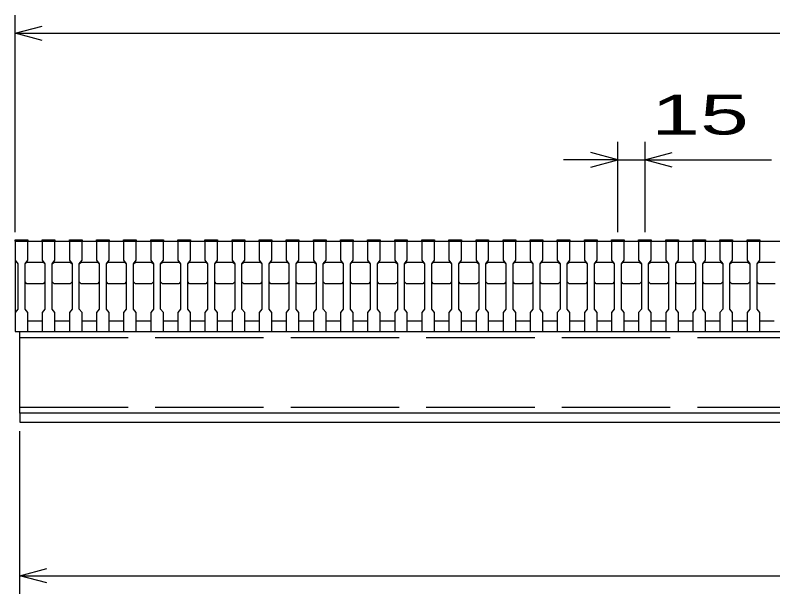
# Model space of a CAD drawing. Units: millimetres, scale not verified. Extents: x -1820 to 1736, y -1282 to 1048.
# Drawn here: x -1414 to -994.8, y -732.5 to -412.5 of the extents above; entities that cross this region are included whole.
import ezdxf
from ezdxf.enums import TextEntityAlignment as Align

# ---------------------------------------------------------------- set-up
doc = ezdxf.new("R2010")
doc.units = ezdxf.units.MM
doc.header["$LTSCALE"] = 10
doc.linetypes.add('DASHED', pattern=[7.5, 6, -1.5])
doc.layers.add('16', color=3, linetype='Continuous', lineweight=25)
doc.layers.add('22', color=4, linetype='Continuous', lineweight=25)
doc.styles.add('ベクトル', font='')
doc.styles.get('ベクトル').set_extended_font_data('ベクトル')

msp = doc.modelspace()

# ---------------------------------------------------------------- linework, layer by layer
at = {"layer": '16'}
for p, q in [((-1414, -537.5), (-1414, -536.8)), ((-1414, -536.8), (-1407, -536.8)), ((-1414, -537.5), (-1414, -548)), ((-1407, -537.5), (-1414, -537.5)), ((-1414, -537.5), (-1414, -581.5)), ((-1414, -537.5), (-419, -537.5)), ((-1407, -536.8), (-1407, -537.5)), ((-1407, -548), (-1407, -537.5)), ((-1399, -537.5), (-1399, -536.8)), ((-1399, -536.8), (-1392, -536.8)), ((-1399, -537.5), (-1399, -548)), ((-1392, -537.5), (-1399, -537.5)), ((-1392, -536.8), (-1392, -537.5)), ((-1392, -548), (-1392, -537.5)), ((-1384, -537.5), (-1384, -536.8)), ((-1384, -536.8), (-1377, -536.8)), ((-1384, -537.5), (-1384, -548)), ((-1377, -537.5), (-1384, -537.5)), ((-1377, -536.8), (-1377, -537.5)), ((-1377, -548), (-1377, -537.5)), ((-1369, -537.5), (-1369, -536.8)), ((-1369, -536.8), (-1362, -536.8)), ((-1369, -537.5), (-1369, -548)), ((-1362, -537.5), (-1369, -537.5)), ((-1362, -536.8), (-1362, -537.5)), ((-1362, -548), (-1362, -537.5)), ((-1354, -537.5), (-1354, -536.8)), ((-1354, -536.8), (-1347, -536.8)), ((-1354, -537.5), (-1354, -548)), ((-1347, -537.5), (-1354, -537.5)), ((-1347, -536.8), (-1347, -537.5)), ((-1347, -548), (-1347, -537.5)), ((-1339, -537.5), (-1339, -536.8)), ((-1339, -536.8), (-1332, -536.8)), ((-1339, -537.5), (-1339, -548)), ((-1332, -537.5), (-1339, -537.5)), ((-1332, -536.8), (-1332, -537.5)), ((-1332, -548), (-1332, -537.5)), ((-1324, -537.5), (-1324, -536.8)), ((-1324, -536.8), (-1317, -536.8)), ((-1324, -537.5), (-1324, -548)), ((-1317, -537.5), (-1324, -537.5)), ((-1317, -536.8), (-1317, -537.5)), ((-1317, -548), (-1317, -537.5)), ((-1309, -537.5), (-1309, -536.8)), ((-1309, -536.8), (-1302, -536.8)), ((-1309, -537.5), (-1309, -548)), ((-1302, -537.5), (-1309, -537.5)), ((-1302, -536.8), (-1302, -537.5)), ((-1302, -548), (-1302, -537.5)), ((-1294, -537.5), (-1294, -536.8)), ((-1294, -536.8), (-1287, -536.8)), ((-1294, -537.5), (-1294, -548)), ((-1287, -537.5), (-1294, -537.5)), ((-1287, -536.8), (-1287, -537.5)), ((-1287, -548), (-1287, -537.5)), ((-1279, -537.5), (-1279, -536.8)), ((-1279, -536.8), (-1272, -536.8)), ((-1279, -537.5), (-1279, -548)), ((-1272, -537.5), (-1279, -537.5)), ((-1272, -536.8), (-1272, -537.5)), ((-1272, -548), (-1272, -537.5)), ((-1264, -537.5), (-1264, -536.8)), ((-1264, -536.8), (-1257, -536.8)), ((-1264, -537.5), (-1264, -548)), ((-1257, -537.5), (-1264, -537.5)), ((-1257, -536.8), (-1257, -537.5)), ((-1257, -548), (-1257, -537.5)), ((-1249, -537.5), (-1249, -536.8)), ((-1249, -536.8), (-1242, -536.8)), ((-1249, -537.5), (-1249, -548)), ((-1242, -537.5), (-1249, -537.5)), ((-1242, -536.8), (-1242, -537.5)), ((-1242, -548), (-1242, -537.5)), ((-1234, -537.5), (-1234, -536.8)), ((-1234, -536.8), (-1227, -536.8)), ((-1234, -537.5), (-1234, -548)), ((-1227, -537.5), (-1234, -537.5)), ((-1227, -536.8), (-1227, -537.5)), ((-1227, -548), (-1227, -537.5)), ((-1219, -537.5), (-1219, -536.8)), ((-1219, -536.8), (-1212, -536.8)), ((-1219, -537.5), (-1219, -548)), ((-1212, -537.5), (-1219, -537.5)), ((-1212, -536.8), (-1212, -537.5)), ((-1212, -548), (-1212, -537.5)), ((-1204, -537.5), (-1204, -536.8)), ((-1204, -536.8), (-1197, -536.8)), ((-1204, -537.5), (-1204, -548)), ((-1197, -537.5), (-1204, -537.5)), ((-1197, -536.8), (-1197, -537.5)), ((-1197, -548), (-1197, -537.5)), ((-1189, -537.5), (-1189, -536.8)), ((-1189, -536.8), (-1182, -536.8)), ((-1189, -537.5), (-1189, -548)), ((-1182, -537.5), (-1189, -537.5)), ((-1182, -536.8), (-1182, -537.5)), ((-1182, -548), (-1182, -537.5)), ((-1174, -537.5), (-1174, -536.8)), ((-1174, -536.8), (-1167, -536.8)), ((-1174, -537.5), (-1174, -548)), ((-1167, -537.5), (-1174, -537.5)), ((-1167, -536.8), (-1167, -537.5)), ((-1167, -548), (-1167, -537.5)), ((-1159, -537.5), (-1159, -536.8)), ((-1159, -536.8), (-1152, -536.8)), ((-1159, -537.5), (-1159, -548)), ((-1152, -537.5), (-1159, -537.5)), ((-1152, -536.8), (-1152, -537.5)), ((-1152, -548), (-1152, -537.5)), ((-1144, -537.5), (-1144, -536.8)), ((-1144, -536.8), (-1137, -536.8)), ((-1144, -537.5), (-1144, -548)), ((-1137, -537.5), (-1144, -537.5)), ((-1137, -536.8), (-1137, -537.5)), ((-1137, -548), (-1137, -537.5)), ((-1129, -537.5), (-1129, -536.8)), ((-1129, -536.8), (-1122, -536.8)), ((-1129, -537.5), (-1129, -548)), ((-1122, -537.5), (-1129, -537.5)), ((-1122, -536.8), (-1122, -537.5)), ((-1122, -548), (-1122, -537.5)), ((-1114, -537.5), (-1114, -536.8)), ((-1114, -536.8), (-1107, -536.8)), ((-1114, -537.5), (-1114, -548)), ((-1107, -537.5), (-1114, -537.5)), ((-1107, -536.8), (-1107, -537.5)), ((-1107, -548), (-1107, -537.5)), ((-1099, -537.5), (-1099, -536.8)), ((-1099, -536.8), (-1092, -536.8)), ((-1099, -537.5), (-1099, -548)), ((-1092, -537.5), (-1099, -537.5)), ((-1092, -536.8), (-1092, -537.5)), ((-1092, -548), (-1092, -537.5)), ((-1084, -537.5), (-1084, -536.8)), ((-1084, -536.8), (-1077, -536.8)), ((-1084, -537.5), (-1084, -548)), ((-1077, -537.5), (-1084, -537.5)), ((-1077, -536.8), (-1077, -537.5)), ((-1077, -548), (-1077, -537.5)), ((-1069, -537.5), (-1069, -536.8)), ((-1069, -536.8), (-1062, -536.8)), ((-1069, -537.5), (-1069, -548)), ((-1062, -537.5), (-1069, -537.5)), ((-1062, -536.8), (-1062, -537.5)), ((-1062, -548), (-1062, -537.5)), ((-1054, -537.5), (-1054, -536.8)), ((-1054, -536.8), (-1047, -536.8)), ((-1054, -537.5), (-1054, -548)), ((-1047, -537.5), (-1054, -537.5)), ((-1047, -536.8), (-1047, -537.5)), ((-1047, -548), (-1047, -537.5)), ((-1039, -537.5), (-1039, -536.8)), ((-1039, -536.8), (-1032, -536.8)), ((-1039, -537.5), (-1039, -548)), ((-1032, -537.5), (-1039, -537.5)), ((-1032, -536.8), (-1032, -537.5)), ((-1032, -548), (-1032, -537.5)), ((-1024, -537.5), (-1024, -536.8)), ((-1024, -536.8), (-1017, -536.8)), ((-1024, -537.5), (-1024, -548)), ((-1017, -537.5), (-1024, -537.5)), ((-1017, -536.8), (-1017, -537.5)), ((-1017, -548), (-1017, -537.5)), ((-1009, -537.5), (-1009, -536.8)), ((-1009, -536.8), (-1002, -536.8)), ((-1009, -537.5), (-1009, -548)), ((-1002, -537.5), (-1009, -537.5)), ((-1002, -536.8), (-1002, -537.5)), ((-1002, -548), (-1002, -537.5)), ((-1414, -548), (-1412.5, -550)), ((-1408.5, -550), (-1407, -548)), ((-1408.5, -550), (-1407.5, -549)), ((-1407.5, -549), (-1398.5, -549)), ((-1399, -548), (-1397.5, -550)), ((-1398.5, -549), (-1397.5, -550)), ((-1393.5, -550), (-1392, -548)), ((-1393.5, -550), (-1392.5, -549)), ((-1392.5, -549), (-1383.5, -549)), ((-1384, -548), (-1382.5, -550)), ((-1383.5, -549), (-1382.5, -550)), ((-1378.5, -550), (-1377, -548)), ((-1378.5, -550), (-1377.5, -549)), ((-1377.5, -549), (-1368.5, -549)), ((-1369, -548), (-1367.5, -550)), ((-1368.5, -549), (-1367.5, -550)), ((-1363.5, -550), (-1362, -548)), ((-1363.5, -550), (-1362.5, -549)), ((-1362.5, -549), (-1353.5, -549)), ((-1354, -548), (-1352.5, -550)), ((-1353.5, -549), (-1352.5, -550)), ((-1348.5, -550), (-1347, -548)), ((-1348.5, -550), (-1347.5, -549)), ((-1347.5, -549), (-1338.5, -549)), ((-1339, -548), (-1337.5, -550)), ((-1338.5, -549), (-1337.5, -550)), ((-1333.5, -550), (-1332, -548)), ((-1333.5, -550), (-1332.5, -549)), ((-1332.5, -549), (-1323.5, -549)), ((-1324, -548), (-1322.5, -550)), ((-1323.5, -549), (-1322.5, -550)), ((-1318.5, -550), (-1317, -548)), ((-1318.5, -550), (-1317.5, -549)), ((-1317.5, -549), (-1308.5, -549)), ((-1309, -548), (-1307.5, -550)), ((-1308.5, -549), (-1307.5, -550)), ((-1303.5, -550), (-1302, -548)), ((-1303.5, -550), (-1302.5, -549)), ((-1302.5, -549), (-1293.5, -549)), ((-1294, -548), (-1292.5, -550)), ((-1293.5, -549), (-1292.5, -550)), ((-1288.5, -550), (-1287, -548)), ((-1288.5, -550), (-1287.5, -549)), ((-1287.5, -549), (-1278.5, -549)), ((-1279, -548), (-1277.5, -550)), ((-1278.5, -549), (-1277.5, -550)), ((-1273.5, -550), (-1272, -548)), ((-1273.5, -550), (-1272.5, -549)), ((-1272.5, -549), (-1263.5, -549)), ((-1264, -548), (-1262.5, -550)), ((-1263.5, -549), (-1262.5, -550)), ((-1258.5, -550), (-1257, -548)), ((-1258.5, -550), (-1257.5, -549)), ((-1257.5, -549), (-1248.5, -549)), ((-1249, -548), (-1247.5, -550)), ((-1248.5, -549), (-1247.5, -550)), ((-1243.5, -550), (-1242, -548)), ((-1243.5, -550), (-1242.5, -549)), ((-1242.5, -549), (-1233.5, -549)), ((-1234, -548), (-1232.5, -550)), ((-1233.5, -549), (-1232.5, -550)), ((-1228.5, -550), (-1227, -548)), ((-1228.5, -550), (-1227.5, -549)), ((-1227.5, -549), (-1218.5, -549)), ((-1219, -548), (-1217.5, -550)), ((-1218.5, -549), (-1217.5, -550)), ((-1213.5, -550), (-1212, -548)), ((-1213.5, -550), (-1212.5, -549)), ((-1212.5, -549), (-1203.5, -549)), ((-1204, -548), (-1202.5, -550)), ((-1203.5, -549), (-1202.5, -550)), ((-1198.5, -550), (-1197, -548)), ((-1198.5, -550), (-1197.5, -549)), ((-1197.5, -549), (-1188.5, -549)), ((-1189, -548), (-1187.5, -550)), ((-1188.5, -549), (-1187.5, -550)), ((-1183.5, -550), (-1182, -548)), ((-1183.5, -550), (-1182.5, -549)), ((-1182.5, -549), (-1173.5, -549)), ((-1174, -548), (-1172.5, -550)), ((-1173.5, -549), (-1172.5, -550)), ((-1168.5, -550), (-1167, -548)), ((-1168.5, -550), (-1167.5, -549)), ((-1167.5, -549), (-1158.5, -549)), ((-1159, -548), (-1157.5, -550)), ((-1158.5, -549), (-1157.5, -550)), ((-1153.5, -550), (-1152, -548)), ((-1153.5, -550), (-1152.5, -549)), ((-1152.5, -549), (-1143.5, -549)), ((-1144, -548), (-1142.5, -550)), ((-1143.5, -549), (-1142.5, -550)), ((-1138.5, -550), (-1137, -548)), ((-1138.5, -550), (-1137.5, -549)), ((-1137.5, -549), (-1128.5, -549)), ((-1129, -548), (-1127.5, -550)), ((-1128.5, -549), (-1127.5, -550)), ((-1123.5, -550), (-1122, -548)), ((-1123.5, -550), (-1122.5, -549)), ((-1122.5, -549), (-1113.5, -549)), ((-1114, -548), (-1112.5, -550)), ((-1113.5, -549), (-1112.5, -550)), ((-1108.5, -550), (-1107, -548)), ((-1108.5, -550), (-1107.5, -549)), ((-1107.5, -549), (-1098.5, -549)), ((-1099, -548), (-1097.5, -550)), ((-1098.5, -549), (-1097.5, -550)), ((-1093.5, -550), (-1092, -548)), ((-1093.5, -550), (-1092.5, -549)), ((-1092.5, -549), (-1083.5, -549)), ((-1084, -548), (-1082.5, -550)), ((-1083.5, -549), (-1082.5, -550)), ((-1078.5, -550), (-1077, -548)), ((-1078.5, -550), (-1077.5, -549)), ((-1077.5, -549), (-1068.5, -549)), ((-1069, -548), (-1067.5, -550)), ((-1068.5, -549), (-1067.5, -550)), ((-1063.5, -550), (-1062, -548)), ((-1063.5, -550), (-1062.5, -549)), ((-1062.5, -549), (-1053.5, -549)), ((-1054, -548), (-1052.5, -550)), ((-1053.5, -549), (-1052.5, -550)), ((-1048.5, -550), (-1047, -548)), ((-1048.5, -550), (-1047.5, -549)), ((-1047.5, -549), (-1038.5, -549)), ((-1039, -548), (-1037.5, -550)), ((-1038.5, -549), (-1037.5, -550)), ((-1033.5, -550), (-1032, -548)), ((-1033.5, -550), (-1032.5, -549)), ((-1032.5, -549), (-1023.5, -549)), ((-1024, -548), (-1022.5, -550)), ((-1023.5, -549), (-1022.5, -550)), ((-1018.5, -550), (-1017, -548)), ((-1018.5, -550), (-1017.5, -549)), ((-1017.5, -549), (-1008.5, -549)), ((-1009, -548), (-1007.5, -550)), ((-1008.5, -549), (-1007.5, -550)), ((-1003.5, -550), (-1002, -548)), ((-1003.5, -550), (-1002.5, -549)), ((-1002.5, -549), (-993.5, -549)), ((-1412.5, -550), (-1412.5, -575)), ((-1408.5, -575), (-1408.5, -550)), ((-1397.5, -550), (-1397.5, -575)), ((-1393.5, -575), (-1393.5, -550)), ((-1382.5, -550), (-1382.5, -575)), ((-1378.5, -575), (-1378.5, -550)), ((-1367.5, -550), (-1367.5, -575)), ((-1363.5, -575), (-1363.5, -550)), ((-1352.5, -550), (-1352.5, -575)), ((-1348.5, -575), (-1348.5, -550)), ((-1337.5, -550), (-1337.5, -575)), ((-1333.5, -575), (-1333.5, -550)), ((-1322.5, -550), (-1322.5, -575)), ((-1318.5, -575), (-1318.5, -550)), ((-1307.5, -550), (-1307.5, -575)), ((-1303.5, -575), (-1303.5, -550)), ((-1292.5, -550), (-1292.5, -575)), ((-1288.5, -575), (-1288.5, -550)), ((-1277.5, -550), (-1277.5, -575)), ((-1273.5, -575), (-1273.5, -550)), ((-1262.5, -550), (-1262.5, -575)), ((-1258.5, -575), (-1258.5, -550)), ((-1247.5, -550), (-1247.5, -575)), ((-1243.5, -575), (-1243.5, -550)), ((-1232.5, -550), (-1232.5, -575)), ((-1228.5, -575), (-1228.5, -550)), ((-1217.5, -550), (-1217.5, -575)), ((-1213.5, -575), (-1213.5, -550)), ((-1202.5, -550), (-1202.5, -575)), ((-1198.5, -575), (-1198.5, -550)), ((-1187.5, -550), (-1187.5, -575)), ((-1183.5, -575), (-1183.5, -550)), ((-1172.5, -550), (-1172.5, -575)), ((-1168.5, -575), (-1168.5, -550)), ((-1157.5, -550), (-1157.5, -575)), ((-1153.5, -575), (-1153.5, -550)), ((-1142.5, -550), (-1142.5, -575)), ((-1138.5, -575), (-1138.5, -550)), ((-1127.5, -550), (-1127.5, -575)), ((-1123.5, -575), (-1123.5, -550)), ((-1112.5, -550), (-1112.5, -575)), ((-1108.5, -575), (-1108.5, -550)), ((-1097.5, -550), (-1097.5, -575)), ((-1093.5, -575), (-1093.5, -550)), ((-1082.5, -550), (-1082.5, -575)), ((-1078.5, -575), (-1078.5, -550)), ((-1067.5, -550), (-1067.5, -575)), ((-1063.5, -575), (-1063.5, -550)), ((-1052.5, -550), (-1052.5, -575)), ((-1048.5, -575), (-1048.5, -550)), ((-1037.5, -550), (-1037.5, -575)), ((-1033.5, -575), (-1033.5, -550)), ((-1022.5, -550), (-1022.5, -575)), ((-1018.5, -575), (-1018.5, -550)), ((-1007.5, -550), (-1007.5, -575)), ((-1003.5, -575), (-1003.5, -550)), ((-1407.5, -561), (-1408.5, -560)), ((-1398.5, -561), (-1407.5, -561)), ((-1397.5, -560), (-1398.5, -561)), ((-1392.5, -561), (-1393.5, -560)), ((-1383.5, -561), (-1392.5, -561)), ((-1382.5, -560), (-1383.5, -561)), ((-1377.5, -561), (-1378.5, -560)), ((-1368.5, -561), (-1377.5, -561)), ((-1367.5, -560), (-1368.5, -561)), ((-1362.5, -561), (-1363.5, -560)), ((-1353.5, -561), (-1362.5, -561)), ((-1352.5, -560), (-1353.5, -561)), ((-1347.5, -561), (-1348.5, -560)), ((-1338.5, -561), (-1347.5, -561)), ((-1337.5, -560), (-1338.5, -561)), ((-1332.5, -561), (-1333.5, -560)), ((-1323.5, -561), (-1332.5, -561)), ((-1322.5, -560), (-1323.5, -561)), ((-1317.5, -561), (-1318.5, -560)), ((-1308.5, -561), (-1317.5, -561)), ((-1307.5, -560), (-1308.5, -561)), ((-1302.5, -561), (-1303.5, -560)), ((-1293.5, -561), (-1302.5, -561)), ((-1292.5, -560), (-1293.5, -561)), ((-1287.5, -561), (-1288.5, -560)), ((-1278.5, -561), (-1287.5, -561)), ((-1277.5, -560), (-1278.5, -561)), ((-1272.5, -561), (-1273.5, -560)), ((-1263.5, -561), (-1272.5, -561)), ((-1262.5, -560), (-1263.5, -561)), ((-1257.5, -561), (-1258.5, -560)), ((-1248.5, -561), (-1257.5, -561)), ((-1247.5, -560), (-1248.5, -561)), ((-1242.5, -561), (-1243.5, -560)), ((-1233.5, -561), (-1242.5, -561)), ((-1232.5, -560), (-1233.5, -561)), ((-1227.5, -561), (-1228.5, -560)), ((-1218.5, -561), (-1227.5, -561)), ((-1217.5, -560), (-1218.5, -561)), ((-1212.5, -561), (-1213.5, -560)), ((-1203.5, -561), (-1212.5, -561)), ((-1202.5, -560), (-1203.5, -561)), ((-1197.5, -561), (-1198.5, -560)), ((-1188.5, -561), (-1197.5, -561)), ((-1187.5, -560), (-1188.5, -561)), ((-1182.5, -561), (-1183.5, -560)), ((-1173.5, -561), (-1182.5, -561)), ((-1172.5, -560), (-1173.5, -561)), ((-1167.5, -561), (-1168.5, -560)), ((-1158.5, -561), (-1167.5, -561)), ((-1157.5, -560), (-1158.5, -561)), ((-1152.5, -561), (-1153.5, -560)), ((-1143.5, -561), (-1152.5, -561)), ((-1142.5, -560), (-1143.5, -561)), ((-1137.5, -561), (-1138.5, -560)), ((-1128.5, -561), (-1137.5, -561)), ((-1127.5, -560), (-1128.5, -561)), ((-1122.5, -561), (-1123.5, -560)), ((-1113.5, -561), (-1122.5, -561)), ((-1112.5, -560), (-1113.5, -561)), ((-1107.5, -561), (-1108.5, -560)), ((-1098.5, -561), (-1107.5, -561)), ((-1097.5, -560), (-1098.5, -561)), ((-1092.5, -561), (-1093.5, -560)), ((-1083.5, -561), (-1092.5, -561)), ((-1082.5, -560), (-1083.5, -561)), ((-1077.5, -561), (-1078.5, -560)), ((-1068.5, -561), (-1077.5, -561)), ((-1067.5, -560), (-1068.5, -561)), ((-1062.5, -561), (-1063.5, -560)), ((-1053.5, -561), (-1062.5, -561)), ((-1052.5, -560), (-1053.5, -561)), ((-1047.5, -561), (-1048.5, -560)), ((-1038.5, -561), (-1047.5, -561)), ((-1037.5, -560), (-1038.5, -561)), ((-1032.5, -561), (-1033.5, -560)), ((-1023.5, -561), (-1032.5, -561)), ((-1022.5, -560), (-1023.5, -561)), ((-1017.5, -561), (-1018.5, -560)), ((-1008.5, -561), (-1017.5, -561)), ((-1007.5, -560), (-1008.5, -561)), ((-1002.5, -561), (-1003.5, -560)), ((-993.5, -561), (-1002.5, -561)), ((-1412.5, -575), (-1414, -577)), ((-1414, -577), (-1414, -587.5)), ((-1407, -577), (-1408.5, -575)), ((-1407, -587.5), (-1407, -577)), ((-1397.5, -575), (-1399, -577)), ((-1399, -577), (-1399, -587.5)), ((-1392, -577), (-1393.5, -575)), ((-1392, -587.5), (-1392, -577)), ((-1382.5, -575), (-1384, -577)), ((-1384, -577), (-1384, -587.5)), ((-1377, -577), (-1378.5, -575)), ((-1377, -587.5), (-1377, -577)), ((-1367.5, -575), (-1369, -577)), ((-1369, -577), (-1369, -587.5)), ((-1362, -577), (-1363.5, -575)), ((-1362, -587.5), (-1362, -577)), ((-1352.5, -575), (-1354, -577)), ((-1354, -577), (-1354, -587.5)), ((-1347, -577), (-1348.5, -575)), ((-1347, -587.5), (-1347, -577)), ((-1337.5, -575), (-1339, -577)), ((-1339, -577), (-1339, -587.5)), ((-1332, -577), (-1333.5, -575)), ((-1332, -587.5), (-1332, -577)), ((-1322.5, -575), (-1324, -577)), ((-1324, -577), (-1324, -587.5)), ((-1317, -577), (-1318.5, -575)), ((-1317, -587.5), (-1317, -577)), ((-1307.5, -575), (-1309, -577)), ((-1309, -577), (-1309, -587.5)), ((-1302, -577), (-1303.5, -575)), ((-1302, -587.5), (-1302, -577)), ((-1292.5, -575), (-1294, -577)), ((-1294, -577), (-1294, -587.5)), ((-1287, -577), (-1288.5, -575)), ((-1287, -587.5), (-1287, -577)), ((-1277.5, -575), (-1279, -577)), ((-1279, -577), (-1279, -587.5)), ((-1272, -577), (-1273.5, -575)), ((-1272, -587.5), (-1272, -577)), ((-1262.5, -575), (-1264, -577)), ((-1264, -577), (-1264, -587.5)), ((-1257, -577), (-1258.5, -575)), ((-1257, -587.5), (-1257, -577)), ((-1247.5, -575), (-1249, -577)), ((-1249, -577), (-1249, -587.5)), ((-1242, -577), (-1243.5, -575)), ((-1242, -587.5), (-1242, -577)), ((-1232.5, -575), (-1234, -577)), ((-1234, -577), (-1234, -587.5)), ((-1227, -577), (-1228.5, -575)), ((-1227, -587.5), (-1227, -577)), ((-1217.5, -575), (-1219, -577)), ((-1219, -577), (-1219, -587.5)), ((-1212, -577), (-1213.5, -575)), ((-1212, -587.5), (-1212, -577)), ((-1202.5, -575), (-1204, -577)), ((-1204, -577), (-1204, -587.5)), ((-1197, -577), (-1198.5, -575)), ((-1197, -587.5), (-1197, -577)), ((-1187.5, -575), (-1189, -577)), ((-1189, -577), (-1189, -587.5)), ((-1182, -577), (-1183.5, -575)), ((-1182, -587.5), (-1182, -577)), ((-1172.5, -575), (-1174, -577)), ((-1174, -577), (-1174, -587.5)), ((-1167, -577), (-1168.5, -575)), ((-1167, -587.5), (-1167, -577)), ((-1157.5, -575), (-1159, -577)), ((-1159, -577), (-1159, -587.5)), ((-1152, -577), (-1153.5, -575)), ((-1152, -587.5), (-1152, -577)), ((-1142.5, -575), (-1144, -577)), ((-1144, -577), (-1144, -587.5)), ((-1137, -577), (-1138.5, -575)), ((-1137, -587.5), (-1137, -577)), ((-1127.5, -575), (-1129, -577)), ((-1129, -577), (-1129, -587.5)), ((-1122, -577), (-1123.5, -575)), ((-1122, -587.5), (-1122, -577)), ((-1112.5, -575), (-1114, -577)), ((-1114, -577), (-1114, -587.5)), ((-1107, -577), (-1108.5, -575)), ((-1107, -587.5), (-1107, -577)), ((-1097.5, -575), (-1099, -577)), ((-1099, -577), (-1099, -587.5)), ((-1092, -577), (-1093.5, -575)), ((-1092, -587.5), (-1092, -577)), ((-1082.5, -575), (-1084, -577)), ((-1084, -577), (-1084, -587.5)), ((-1077, -577), (-1078.5, -575)), ((-1077, -587.5), (-1077, -577)), ((-1067.5, -575), (-1069, -577)), ((-1069, -577), (-1069, -587.5)), ((-1062, -577), (-1063.5, -575)), ((-1062, -587.5), (-1062, -577)), ((-1052.5, -575), (-1054, -577)), ((-1054, -577), (-1054, -587.5)), ((-1047, -577), (-1048.5, -575)), ((-1047, -587.5), (-1047, -577)), ((-1037.5, -575), (-1039, -577)), ((-1039, -577), (-1039, -587.5)), ((-1032, -577), (-1033.5, -575)), ((-1032, -587.5), (-1032, -577)), ((-1022.5, -575), (-1024, -577)), ((-1024, -577), (-1024, -587.5)), ((-1017, -577), (-1018.5, -575)), ((-1017, -587.5), (-1017, -577)), ((-1007.5, -575), (-1009, -577)), ((-1009, -577), (-1009, -587.5)), ((-1002, -577), (-1003.5, -575)), ((-1002, -587.5), (-1002, -577)), ((-1407, -581.5), (-1399, -581.5)), ((-1392, -581.5), (-1384, -581.5)), ((-1377, -581.5), (-1369, -581.5)), ((-1362, -581.5), (-1354, -581.5)), ((-1347, -581.5), (-1339, -581.5)), ((-1332, -581.5), (-1324, -581.5)), ((-1317, -581.5), (-1309, -581.5)), ((-1302, -581.5), (-1294, -581.5)), ((-1287, -581.5), (-1279, -581.5)), ((-1272, -581.5), (-1264, -581.5)), ((-1257, -581.5), (-1249, -581.5)), ((-1242, -581.5), (-1234, -581.5)), ((-1227, -581.5), (-1219, -581.5)), ((-1212, -581.5), (-1204, -581.5)), ((-1197, -581.5), (-1189, -581.5)), ((-1182, -581.5), (-1174, -581.5)), ((-1167, -581.5), (-1159, -581.5)), ((-1152, -581.5), (-1144, -581.5)), ((-1137, -581.5), (-1129, -581.5)), ((-1122, -581.5), (-1114, -581.5)), ((-1107, -581.5), (-1099, -581.5)), ((-1092, -581.5), (-1084, -581.5)), ((-1077, -581.5), (-1069, -581.5)), ((-1062, -581.5), (-1054, -581.5)), ((-1047, -581.5), (-1039, -581.5)), ((-1032, -581.5), (-1024, -581.5)), ((-1017, -581.5), (-1009, -581.5)), ((-1002, -581.5), (-994, -581.5)), ((-1414, -587.5), (-1407, -587.5)), ((-1411.5, -587.5), (-421.5, -587.5)), ((-1411.5, -632.5), (-1411.5, -587.5)), ((-1399, -587.5), (-1392, -587.5)), ((-1384, -587.5), (-1377, -587.5)), ((-1369, -587.5), (-1362, -587.5)), ((-1354, -587.5), (-1347, -587.5)), ((-1339, -587.5), (-1332, -587.5)), ((-1324, -587.5), (-1317, -587.5)), ((-1309, -587.5), (-1302, -587.5)), ((-1294, -587.5), (-1287, -587.5)), ((-1279, -587.5), (-1272, -587.5)), ((-1264, -587.5), (-1257, -587.5)), ((-1249, -587.5), (-1242, -587.5)), ((-1234, -587.5), (-1227, -587.5)), ((-1219, -587.5), (-1212, -587.5)), ((-1204, -587.5), (-1197, -587.5)), ((-1189, -587.5), (-1182, -587.5)), ((-1174, -587.5), (-1167, -587.5)), ((-1159, -587.5), (-1152, -587.5)), ((-1144, -587.5), (-1137, -587.5)), ((-1129, -587.5), (-1122, -587.5)), ((-1114, -587.5), (-1107, -587.5)), ((-1099, -587.5), (-1092, -587.5)), ((-1084, -587.5), (-1077, -587.5)), ((-1069, -587.5), (-1062, -587.5)), ((-1054, -587.5), (-1047, -587.5)), ((-1039, -587.5), (-1032, -587.5)), ((-1024, -587.5), (-1017, -587.5)), ((-1009, -587.5), (-1002, -587.5)), ((-421.5, -632.5), (-1411.5, -632.5)), ((-1411.5, -632.5), (-1411.5, -637.5)), ((-421.5, -632.5), (-1411.5, -632.5)), ((-1411.5, -637.5), (-421.5, -637.5))]:
    msp.add_line(p, q, dxfattribs=at)
at = {"layer": '16', "linetype": 'DASHED'}
for p, q in [((-1411.5, -590.7), (-421.5, -590.7)), ((-1411.5, -629.3), (-421.5, -629.3))]:
    msp.add_line(p, q, dxfattribs=at)
at = {"layer": '22'}
for p, q in [((-1414, -532.5), (-1414, -412.5)), ((-1414, -422.5), (-1399, -418.5)), ((-1399, -426.5), (-1414, -422.5)), ((-1414, -422.5), (-419, -422.5)), ((-1080.5, -532.5), (-1080.5, -482.5)), ((-1065.5, -482.5), (-1065.5, -532.5)), ((-1080.5, -492.5), (-1095.5, -488.5)), ((-1065.5, -492.5), (-1050.5, -488.5)), ((-1080.5, -492.5), (-1110.5, -492.5)), ((-1095.5, -496.5), (-1080.5, -492.5)), ((-1080.5, -492.5), (-1065.5, -492.5)), ((-1050.5, -496.5), (-1065.5, -492.5)), ((-1065.5, -492.5), (-995.5, -492.5)), ((-1411.5, -732.5), (-1411.5, -642.5)), ((-1411.5, -722.5), (-1396.5, -718.5)), ((-1396.5, -726.5), (-1411.5, -722.5)), ((-1411.5, -722.5), (-421.5, -722.5))]:
    msp.add_line(p, q, dxfattribs=at)

# ---------------------------------------------------------------- texts
at = {"layer": '22', "color": 2, "style": 'ベクトル', "width": 1.65}
msp.add_text(' 15 ', height=21.99, dxfattribs=at).set_placement((-1075.5, -467.5), align=Align.MIDDLE_LEFT)

doc.saveas('drawing.dxf')
